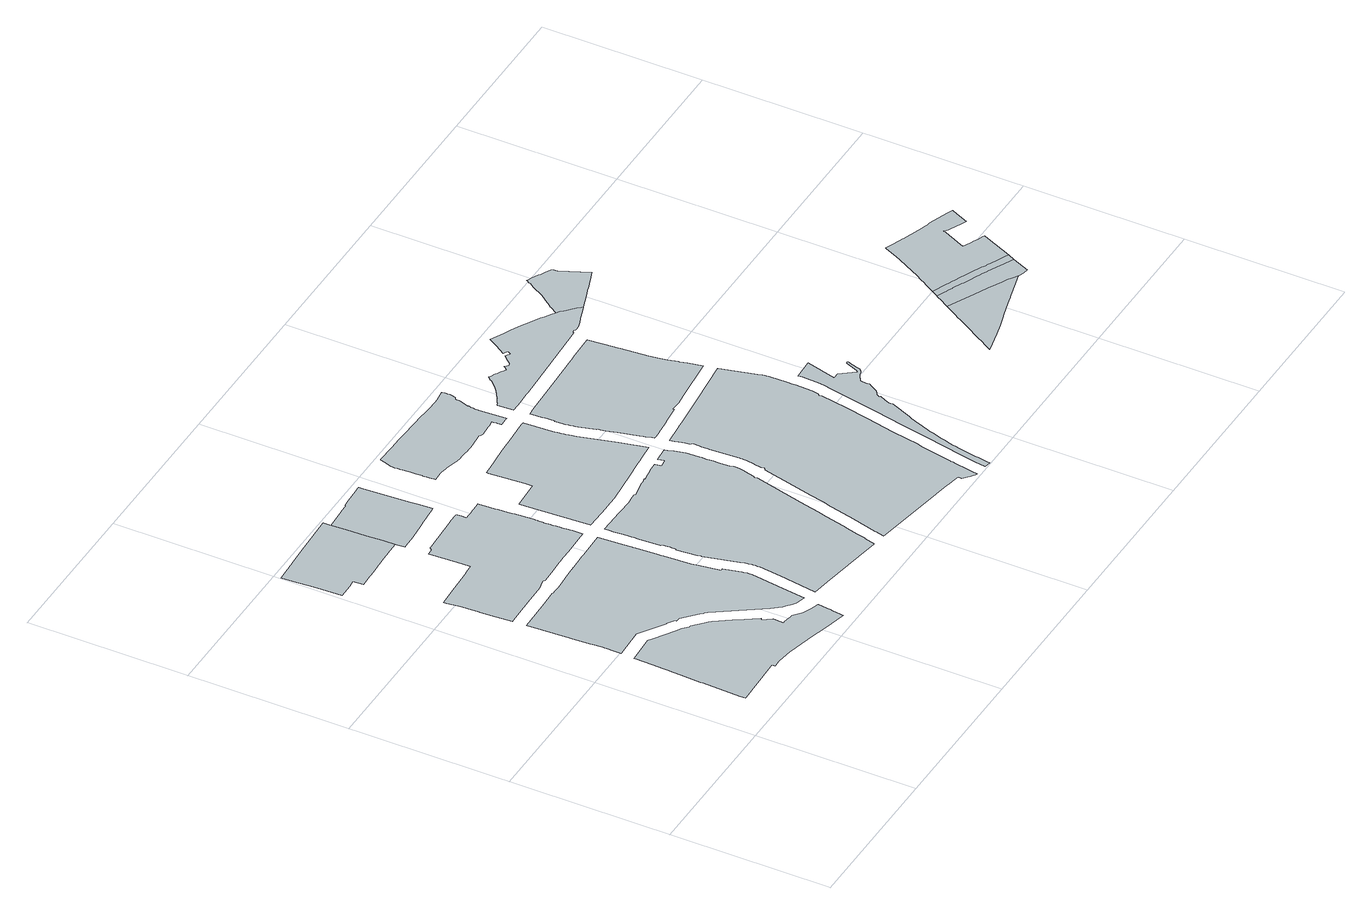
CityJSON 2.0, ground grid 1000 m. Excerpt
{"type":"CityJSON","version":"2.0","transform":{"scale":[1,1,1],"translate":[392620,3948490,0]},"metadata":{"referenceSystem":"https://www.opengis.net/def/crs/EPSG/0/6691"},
"CityObjects":{
"object1":{"type":"GenericCityObject","attributes":{"class":"18","urbanPlanType":"21","prefecture":"13","city":"13100"},"geometry":[{"type":"MultiSurface","lod":"0","boundaries":[[[0,1,2,3,4,5,6,7,8,9,10,11,12,13,14,15,16,17,18,19,20,21,22,23,24,25,26,27,28,29,30,31,32,33,34,35,36,37,38,39,40,41,42,43,44,45,46,47,48,49,50,51,52,53,54,55,56,57]]]}]},
"object2":{"type":"GenericCityObject","attributes":{"class":"18","urbanPlanType":"21","prefecture":"13","city":"13100"},"geometry":[{"type":"MultiSurface","lod":"0","boundaries":[[[58,59,60,61,62,63,64,65,66,67,68,69,70,71,72,73,74,75,76,77,78,79,80,81,82,83,84,85,86,87,88,89,90,91,92,93,94,95,96,97,98,99,100,101,102,103,104,105,106,107,108,109,110,111,112,113,114,115,116,117,118,119,120,121,122,123,124,125,126,127,128,129,130]]]}]},
"object3":{"type":"GenericCityObject","attributes":{"class":"18","urbanPlanType":"21","prefecture":"13","city":"13100"},"geometry":[{"type":"MultiSurface","lod":"0","boundaries":[[[131,132,133,134,135,136,137,138,139,140,141,142,143,144,145,146,147,148,149,150,151,152,153,154,155,156,157,158,159,160,161,162,163,164]]]}]},
"object4":{"type":"GenericCityObject","attributes":{"class":"18","urbanPlanType":"21","prefecture":"13","city":"13100"},"geometry":[{"type":"MultiSurface","lod":"0","boundaries":[[[165,166,167,168,169,170,171,172,173,174,175,176,177,178,179,180,181,182,183,184,185,186,187,188,189,190,191,192,193,194,195,196,197,198,199,200,201,202,203,204,205,206,207,208,209,210,211,212,213,214,215,216,217,218,219,220,221,222,223,224,225,226,227,228,229,230,231,232,233,234,235,236,237,238,239,240,241,242,243,244,245,246,247,248,249,250,251,252,253,254]]]}]},
"object5":{"type":"GenericCityObject","attributes":{"class":"18","urbanPlanType":"21","prefecture":"13","city":"13100"},"geometry":[{"type":"MultiSurface","lod":"0","boundaries":[[[255,256,257,258,259,260,261,262,263,264,265,266,267,268,269,270,271,272,273,274,275,276,277,278,279,280,281,282,164,163,162,161,160,159]]]}]},
"object6":{"type":"GenericCityObject","attributes":{"class":"18","urbanPlanType":"21","prefecture":"13","city":"13100"},"geometry":[{"type":"MultiSurface","lod":"0","boundaries":[[[283,284,285,286,287,288,289,290,291,292,293,294,295,296,297,298,299,300,301,302,303,304,305,306,307,308,309,310,311,312,313,314,315,316,317,318,319,320,321,322,323,324,325,326,327,328,329,330,331,332,333,334,335,336,337,338,339,340,341,342,343,344,345,346,347,348,349,350,351,352,353,354,355,356,357,358,359,360,361,362,363,364,365,366,367,368,369,370,371,372,373,374,375,376,377,378,379,380,381,382,383,384,385,386,387,388,389,390,391,392,393,394,395,396,397,398,399,400,401,402,403,404,405,406,407,408,409,410,411,412,413,414,415,416,417,418,419,420,421,422,423,424,425,426,427,428,429,430,431,432,433,434,435,436,437,438,439,440,441,442,443,444,445,446,447,448,449,450,451,452,453,454,455,456,457,458,459,460,461,462,463,464]]]}]},
"object7":{"type":"GenericCityObject","attributes":{"class":"18","urbanPlanType":"21","prefecture":"13","city":"13100"},"geometry":[{"type":"MultiSurface","lod":"0","boundaries":[[[465,466,467,468,469,470,471,472,473,474,475,476,477,478,479,480,481,482,483,484,485,486,487,488,489,490,491,492,493,494,495,496,497,498,499,500,501,502,503,504,505,506,507,508,509,510]]]}]},
"object8":{"type":"GenericCityObject","attributes":{"class":"18","urbanPlanType":"21","prefecture":"13","city":"13100"},"geometry":[{"type":"MultiSurface","lod":"0","boundaries":[[[511,512,513,514,515,516,517,518,519,520,521,522,523,524,525,526,527,528,529,530,531,532,533,534,535,536,537,538,539,540,541,542,543,544,545,546,547,548,549,550,551,552,553,554,555,556,557,558,559,560,561,562,563,564,565,566,567,568,569,570,571,572,573,574,575,576,577,578,579,580,581,582,583,584,585,586,587,588,589,590,591,592,593,594,595,596,597,598,599,600,601,602,603,604,605,606,607,608,609,610,611,612,613,614,615,616,617,618,619,620,621,622,623,624,625,626,627,628,629,630,631,632,633,634]]]}]},
"object9":{"type":"GenericCityObject","attributes":{"class":"18","urbanPlanType":"21","prefecture":"13","city":"13100"},"geometry":[{"type":"MultiSurface","lod":"0","boundaries":[[[635,636,637,638,639,640,641,642,643,644,645,646,647,648,649,650,651,652,653,654,655,656,657,658,659,660,661,662,663,664,665,666,667,668,669,670,671,672,673,674,675,676,677,678,679,680,681,682,683,684,685,686,687,688,689,690,691,692,693,694,695,696,697,698,699,700,701,702,703,704,705,706,707,708,709,710,711,712,713,714,715,716,717,718,719,720,721,722,723,724,725,726,727,728,729,730,731,732,733,734,735,736,737,738,739,740,741,742,743,744,745,746,747,748,749,750,751,752,753,754,755,756,757,758,759,760,761,762,763,764,765,766,767,768,769,770,771,772,773,774,775,776,777,778,779,780,781,782,783,784,785,786,787,788]]]}]},
"object10":{"type":"GenericCityObject","attributes":{"class":"18","urbanPlanType":"21","prefecture":"13","city":"13100"},"geometry":[{"type":"MultiSurface","lod":"0","boundaries":[[[789,790,791,792,793,794,795,796,797,798,799,800,801,802,803,804,805,806,807,808,809,810,811,812,813,814,815,816,817,818,819,820,821,822,823,824,825,826,827,828,829,830,831,832,833,834,835,836,837,838,839,840,841,842,843,844,845,846,847,848,849,850,851,852]]]}]},
"object11":{"type":"GenericCityObject","attributes":{"class":"18","urbanPlanType":"21","prefecture":"13","city":"13100"},"geometry":[{"type":"MultiSurface","lod":"0","boundaries":[[[853,854,855,856,857,858,859,860,861,862,863,864,865,866,867,868,869,870,871,872,873,874,875,876,877,878,879,880,881,882,883,884,885,886,887,888,889,890,891,892,893,894,895,896,897,898,899,900,901,902,903,904,905,906,907,908,909,910,911,912,913,914,915,916,917,918,919,920,921,922,923,924,925,926,927,928,929,930,931,932,933,934,935,936,937,938,939,940,941,942]]]}]},
"object12":{"type":"GenericCityObject","attributes":{"class":"18","urbanPlanType":"21","prefecture":"13","city":"13100"},"geometry":[{"type":"MultiSurface","lod":"0","boundaries":[[[943,944,945,946,947,948,949,950,951,952,953,954,955,956,957,958,959,960,961,962,963,964,965,966,967,968,969,970,971,972,973,974,975,976,977,978,979,980,981,982,983,984,985,986,987,988,989,990,991,992,993,994,995,996,997,998,999,1000,1001,1002,1003,1004,1005,1006,1007,1008,1009,1010,1011,1012,1013,1014,1015,1016,1017,1018,1019,1020,1021,1022,1023,1024,1025,1026,1027,1028,1029,1030,1031,1032,1033,1034,1035]]]}]},
"object13":{"type":"GenericCityObject","attributes":{"class":"18","urbanPlanType":"21","prefecture":"13","city":"13100"},"geometry":[{"type":"MultiSurface","lod":"0","boundaries":[[[1036,1037,1038,1039,1040,1041,1042,1043,1044,1045,1046,1047,1048,1049,1050,1051,1032,1031,1030,1029,1028,1027,1026,1025,1052,1053,1054,1055,1056,1057,1058,1059,1060,1061]]]}]},
"object14":{"type":"GenericCityObject","attributes":{"class":"18","urbanPlanType":"21","prefecture":"13","city":"13100"},"geometry":[{"type":"MultiSurface","lod":"0","boundaries":[[[1062,1063,1064,1065,1066,1067,1068,1069,1070,1071,1072,1073,1074,1075,1076,1077,1078,1079,1080,1081,1082,1083,1084,1085,1086,1087,1088,1089,1090,1091,1092,1093,1094,1095,1096,1097]]]}]},
"object15":{"type":"GenericCityObject","attributes":{"class":"18","urbanPlanType":"21","prefecture":"13","city":"13100"},"geometry":[{"type":"MultiSurface","lod":"0","boundaries":[[[1098,1099,1100,1101,1102,1103,1104,1105,1106,1107,1108,1109,1110,1111,1112,1113,1114,1115,1116,1117,1118,1119,1068,1067,1066,1065,1064,1063,1062,1097,1120,1121,1122,1123]]]}]},
"object16":{"type":"GenericCityObject","attributes":{"class":"18","urbanPlanType":"21","prefecture":"13","city":"13100"},"geometry":[{"type":"MultiSurface","lod":"0","boundaries":[[[1124,1125,1126,1127,1128,1129,1130,1131,1132,1133,1134,1135,1136,1137,1138,1139,1140,1141,1142,1143,1144,1145,1146,1147,1148,1116,1115,1114,1113,1112,1111,1110,1109,1108,1107,1106,1105,1104,1103,1102,1101,1100,1099,1098,1123,1149]]]}]},
"object17":{"type":"GenericCityObject","attributes":{"class":"18","urbanPlanType":"21","prefecture":"13","city":"13100"},"geometry":[{"type":"MultiSurface","lod":"0","boundaries":[[[1150,1151,1152,1153,1154,1155,1156,1157,1158,1159,1160,1161,1162,1163,1164,1165,1166,1167,1168,1169,1170,1171,1172,1173,1174,1175,1176,1177,1178,1179,1180,1181,1182,1183,1184,1185,1186,1187,1188,1189,1190,1191,1192,1147,1146,1145,1144,1143,1142,1141,1140,1139,1138,1137,1136,1135,1134,1133,1132,1131,1130,1129,1128,1127,1126,1125,1124,1149]]]}]}
},
"vertices":[
[1146,260,0],[1132,264,0],[1092,283,0],[1075,293,0],[1037,324,0],[1036,325,0],[1024,325,0],[1022,325,0],[1000,332,0],[966,336,0],[959,336,0],[962,402,0],[925,457,0],[936,464,0],[859,578,0],[848,595,0],[785,689,0],[773,702,0],[755,718,0],[696,773,0],[685,773,0],[651,803,0],[616,826,0],[503,899,0],[470,921,0],[295,911,0],[295,909,0],[293,854,0],[290,799,0],[288,722,0],[288,721,0],[287,701,0],[286,686,0],[286,671,0],[284,617,0],[279,488,0],[278,473,0],[270,238,0],[271,205,0],[561,215,0],[583,216,0],[598,216,0],[599,196,0],[622,196,0],[642,197,0],[653,198,0],[748,184,0],[943,136,0],[992,123,0],[1027,114,0],[1171,78,0],[1173,88,0],[1175,107,0],[1178,125,0],[1181,148,0],[1183,164,0],[1183,167,0],[1194,246,0],
[975,1590,0],[959,1589,0],[851,1586,0],[847,1586,0],[830,1585,0],[827,1585,0],[819,1584,0],[809,1584,0],[799,1583,0],[754,1581,0],[707,1578,0],[648,1575,0],[632,1576,0],[613,1576,0],[592,1576,0],[590,1579,0],[558,1577,0],[460,1574,0],[329,1570,0],[272,1568,0],[287,1309,0],[288,1300,0],[288,1290,0],[295,1185,0],[295,1170,0],[299,1113,0],[300,1098,0],[301,1085,0],[299,1041,0],[298,994,0],[298,993,0],[492,1004,0],[546,969,0],[647,901,0],[649,902,0],[697,872,0],[697,861,0],[722,860,0],[810,779,0],[828,762,0],[830,760,0],[845,747,0],[1037,460,0],[1079,409,0],[1082,406,0],[1095,395,0],[1125,370,0],[1150,357,0],[1164,351,0],[1206,338,0],[1231,520,0],[1254,692,0],[1254,699,0],[1255,706,0],[1254,713,0],[1254,720,0],[1253,727,0],[1251,734,0],[1247,752,0],[1221,858,0],[1209,856,0],[1186,1001,0],[1186,1003,0],[1180,1032,0],[1171,1177,0],[1170,1198,0],[1169,1212,0],[1167,1241,0],[1160,1367,0],[1160,1375,0],[1159,1388,0],[1156,1433,0],[1147,1594,0],
[551,2947,0],[549,2986,0],[310,2974,0],[147,2966,0],[144,2965,0],[127,2965,0],[111,2964,0],[95,2963,0],[94,2963,0],[10,2958,0],[15,2866,0],[22,2783,0],[26,2712,0],[32,2589,0],[117,2593,0],[122,2593,0],[168,2596,0],[172,2531,0],[205,2533,0],[250,2535,0],[256,2534,0],[293,2535,0],[309,2536,0],[345,2538,0],[364,2539,0],[428,2542,0],[456,2543,0],[502,2545,0],[569,2548,0],[566,2622,0],[561,2722,0],[555,2851,0],[554,2862,0],[551,2936,0],
[959,2369,0],[958,2376,0],[948,2376,0],[901,2374,0],[874,2372,0],[845,2371,0],[833,2370,0],[784,2368,0],[767,2367,0],[698,2364,0],[681,2364,0],[642,2362,0],[629,2362,0],[618,2346,0],[579,2345,0],[588,2168,0],[591,2087,0],[531,2083,0],[515,2082,0],[382,2076,0],[239,2068,0],[239,2067,0],[240,2050,0],[250,1973,0],[252,1930,0],[253,1921,0],[256,1866,0],[257,1850,0],[260,1787,0],[259,1787,0],[267,1655,0],[280,1656,0],[326,1657,0],[327,1657,0],[457,1661,0],[602,1665,0],[612,1666,0],[624,1670,0],[645,1676,0],[665,1675,0],[674,1667,0],[772,1670,0],[772,1672,0],[792,1673,0],[825,1675,0],[888,1677,0],[894,1676,0],[962,1677,0],[962,1676,0],[974,1677,0],[982,1677,0],[1083,1680,0],[1136,1681,0],[1133,1747,0],[1132,1762,0],[1131,1770,0],[1128,1807,0],[1128,1811,0],[1128,1813,0],[1126,1846,0],[1125,1851,0],[1124,1873,0],[1124,1876,0],[1124,1879,0],[1122,1916,0],[1122,1920,0],[1122,1929,0],[1120,1955,0],[1122,1956,0],[1123,1956,0],[1123,1960,0],[1122,1986,0],[1116,2072,0],[1115,2093,0],[1111,2111,0],[1110,2113,0],[1106,2195,0],[1105,2213,0],[1103,2252,0],[1102,2266,0],[1100,2315,0],[1093,2314,0],[1065,2313,0],[1050,2313,0],[1034,2312,0],[1022,2312,0],[1000,2311,0],[987,2311,0],[962,2310,0],[960,2345,0],
[572,2487,0],[582,2488,0],[614,2490,0],[669,2492,0],[728,2496,0],[763,2499,0],[793,2502,0],[818,2504,0],[839,2505,0],[869,2508,0],[905,2511,0],[930,2513,0],[946,2515,0],[940,2600,0],[939,2611,0],[937,2659,0],[921,2943,0],[920,2962,0],[908,2962,0],[882,2960,0],[785,2955,0],[744,2953,0],[745,2947,0],[731,2946,0],[695,2944,0],[667,2942,0],[642,2941,0],[604,2939,0],
[2018,1598,0],[2013,1605,0],[2005,1638,0],[1914,1629,0],[1923,1595,0],[1924,1593,0],[1925,1590,0],[1923,1589,0],[1872,1583,0],[1871,1586,0],[1870,1595,0],[1867,1624,0],[1821,1620,0],[1798,1618,0],[1790,1616,0],[1786,1616,0],[1781,1615,0],[1774,1614,0],[1768,1613,0],[1759,1612,0],[1726,1607,0],[1725,1612,0],[1712,1610,0],[1701,1608,0],[1694,1607,0],[1682,1606,0],[1661,1603,0],[1657,1602,0],[1604,1592,0],[1600,1591,0],[1577,1587,0],[1577,1589,0],[1576,1596,0],[1551,1594,0],[1498,1589,0],[1403,1591,0],[1393,1591,0],[1230,1594,0],[1232,1565,0],[1233,1539,0],[1236,1492,0],[1236,1491,0],[1238,1449,0],[1239,1432,0],[1240,1417,0],[1241,1391,0],[1249,1256,0],[1256,1250,0],[1258,1217,0],[1258,1203,0],[1258,1190,0],[1260,1179,0],[1260,1168,0],[1254,1162,0],[1261,1036,0],[1268,1030,0],[1270,1015,0],[1268,1012,0],[1320,798,0],[1327,771,0],[1331,753,0],[1331,752,0],[1333,746,0],[1334,739,0],[1335,732,0],[1336,725,0],[1336,718,0],[1337,711,0],[1337,704,0],[1336,697,0],[1336,690,0],[1335,683,0],[1317,546,0],[1312,509,0],[1311,502,0],[1285,312,0],[1393,295,0],[1673,250,0],[1806,227,0],[1813,226,0],[1831,296,0],[1832,297,0],[1844,346,0],[1864,422,0],[1871,450,0],[1903,578,0],[1912,615,0],[1915,625,0],[1929,680,0],[1947,756,0],[2024,1069,0],[2021,1076,0],[2018,1083,0],[2029,1093,0],[2045,1158,0],[2045,1160,0],[2045,1161,0],[2046,1162,0],[2046,1163,0],[2046,1164,0],[2046,1165,0],[2047,1166,0],[2047,1167,0],[2047,1168,0],[2047,1169,0],[2047,1170,0],[2048,1171,0],[2048,1172,0],[2048,1173,0],[2048,1174,0],[2048,1175,0],[2049,1176,0],[2049,1177,0],[2049,1178,0],[2049,1179,0],[2049,1180,0],[2050,1181,0],[2050,1182,0],[2050,1183,0],[2050,1184,0],[2050,1185,0],[2050,1186,0],[2050,1187,0],[2051,1188,0],[2051,1189,0],[2051,1190,0],[2051,1191,0],[2051,1192,0],[2051,1193,0],[2051,1194,0],[2051,1195,0],[2052,1196,0],[2052,1197,0],[2052,1198,0],[2052,1199,0],[2052,1200,0],[2052,1201,0],[2052,1203,0],[2052,1204,0],[2052,1205,0],[2052,1206,0],[2053,1207,0],[2053,1208,0],[2053,1209,0],[2053,1210,0],[2053,1211,0],[2053,1212,0],[2053,1213,0],[2053,1214,0],[2053,1215,0],[2053,1216,0],[2053,1217,0],[2053,1218,0],[2053,1219,0],[2053,1221,0],[2053,1222,0],[2053,1223,0],[2053,1224,0],[2053,1225,0],[2053,1226,0],[2053,1228,0],[2053,1229,0],[2053,1230,0],[2053,1231,0],[2053,1232,0],[2053,1233,0],[2053,1234,0],[2051,1239,0],[2049,1246,0],[2048,1247,0],[2046,1255,0],[2042,1318,0],[2043,1354,0],[2042,1379,0],[2042,1393,0],[2041,1424,0],[2041,1427,0],[2039,1470,0],[2039,1500,0],[2038,1508,0],[2037,1522,0],[2021,1586,0],
[1816,1707,0],[1871,1712,0],[1878,1713,0],[1986,1724,0],[1945,1892,0],[1884,2121,0],[1880,2135,0],[1880,2137,0],[1878,2143,0],[1877,2146,0],[1876,2152,0],[1875,2155,0],[1873,2164,0],[1872,2173,0],[1870,2182,0],[1868,2191,0],[1867,2201,0],[1866,2210,0],[1865,2219,0],[1864,2228,0],[1863,2237,0],[1850,2435,0],[1830,2434,0],[1670,2425,0],[1622,2423,0],[1620,2423,0],[1582,2420,0],[1537,2417,0],[1534,2417,0],[1477,2412,0],[1426,2407,0],[1367,2403,0],[1368,2391,0],[1382,2172,0],[1383,2133,0],[1383,2124,0],[1204,2115,0],[1204,2107,0],[1205,2100,0],[1206,2076,0],[1208,2024,0],[1228,1681,0],[1396,1678,0],[1414,1678,0],[1495,1676,0],[1704,1696,0],
[1193,2969,0],[1183,2937,0],[1177,2920,0],[1173,2909,0],[1170,2899,0],[1167,2892,0],[1167,2877,0],[1168,2872,0],[1168,2869,0],[1169,2862,0],[1169,2853,0],[1170,2837,0],[1172,2811,0],[1172,2810,0],[1172,2809,0],[1172,2808,0],[1172,2801,0],[1173,2795,0],[1173,2788,0],[1174,2775,0],[1175,2767,0],[1175,2739,0],[1176,2729,0],[1176,2723,0],[1177,2715,0],[1177,2711,0],[1177,2700,0],[1177,2691,0],[1178,2688,0],[1178,2668,0],[1179,2659,0],[1179,2645,0],[1180,2642,0],[1180,2622,0],[1199,2623,0],[1220,2624,0],[1243,2625,0],[1249,2625,0],[1278,2620,0],[1286,2618,0],[1299,2616,0],[1337,2607,0],[1371,2598,0],[1379,2596,0],[1393,2593,0],[1400,2592,0],[1416,2592,0],[1426,2592,0],[1447,2591,0],[1466,2589,0],[1482,2587,0],[1501,2586,0],[1524,2588,0],[1605,2593,0],[1633,2594,0],[1644,2588,0],[1655,2583,0],[1659,2583,0],[1662,2583,0],[1677,2583,0],[1694,2584,0],[1709,2585,0],[1724,2586,0],[1732,2587,0],[1741,2587,0],[1753,2589,0],[1763,2591,0],[1779,2593,0],[1780,2589,0],[1780,2580,0],[1781,2570,0],[1782,2556,0],[1782,2545,0],[1783,2538,0],[1783,2534,0],[1783,2531,0],[1827,2533,0],[1843,2534,0],[1834,2690,0],[1834,2696,0],[1834,2702,0],[1834,2708,0],[1835,2732,0],[1835,2733,0],[1836,2741,0],[1838,2753,0],[1842,2769,0],[1839,2771,0],[1846,2794,0],[1853,2814,0],[1857,2828,0],[1859,2840,0],[1860,2843,0],[1861,2853,0],[1863,2864,0],[1874,2869,0],[1875,2872,0],[1877,2879,0],[1879,2887,0],[1880,2894,0],[1881,2902,0],[1882,2909,0],[1882,2917,0],[1883,2924,0],[1883,2932,0],[1882,2940,0],[1882,2941,0],[1881,2957,0],[1857,2954,0],[1854,2953,0],[1807,2947,0],[1799,2947,0],[1794,2947,0],[1708,2950,0],[1678,2951,0],[1675,2951,0],[1669,2952,0],[1646,2955,0],[1456,2962,0],[1427,2964,0],[1400,2965,0],[1356,2966,0],[1314,2967,0],[1194,2972,0],
[2638,91,0],[2652,172,0],[2656,190,0],[2658,202,0],[2659,207,0],[2666,242,0],[2678,304,0],[2698,400,0],[2706,435,0],[2739,606,0],[2777,785,0],[2805,936,0],[2820,1021,0],[2836,1102,0],[2831,1108,0],[2828,1113,0],[2841,1124,0],[2849,1168,0],[2853,1271,0],[2852,1296,0],[2852,1312,0],[2852,1331,0],[2850,1430,0],[2849,1438,0],[2849,1445,0],[2848,1453,0],[2847,1461,0],[2846,1469,0],[2844,1476,0],[2842,1484,0],[2842,1485,0],[2819,1576,0],[2783,1719,0],[2492,1690,0],[2262,1667,0],[2237,1665,0],[2215,1663,0],[2092,1650,0],[2099,1622,0],[2103,1609,0],[2105,1600,0],[2114,1565,0],[2118,1543,0],[2119,1542,0],[2119,1541,0],[2119,1540,0],[2119,1539,0],[2119,1538,0],[2121,1531,0],[2127,1527,0],[2126,1482,0],[2126,1468,0],[2127,1436,0],[2127,1434,0],[2128,1426,0],[2128,1420,0],[2137,1252,0],[2137,1239,0],[2138,1232,0],[2138,1225,0],[2138,1220,0],[2138,1219,0],[2138,1218,0],[2138,1217,0],[2138,1215,0],[2138,1214,0],[2138,1213,0],[2138,1212,0],[2138,1210,0],[2138,1209,0],[2138,1208,0],[2138,1206,0],[2138,1205,0],[2137,1204,0],[2137,1203,0],[2137,1201,0],[2137,1200,0],[2137,1199,0],[2137,1197,0],[2137,1196,0],[2137,1195,0],[2137,1194,0],[2137,1192,0],[2136,1191,0],[2136,1190,0],[2136,1188,0],[2136,1187,0],[2136,1186,0],[2136,1185,0],[2136,1183,0],[2136,1182,0],[2135,1181,0],[2135,1180,0],[2135,1178,0],[2135,1177,0],[2135,1176,0],[2135,1174,0],[2134,1173,0],[2134,1172,0],[2134,1171,0],[2134,1169,0],[2134,1168,0],[2133,1167,0],[2133,1166,0],[2133,1164,0],[2133,1163,0],[2132,1162,0],[2132,1161,0],[2132,1159,0],[2132,1158,0],[2132,1157,0],[2131,1155,0],[2131,1154,0],[2131,1153,0],[2130,1152,0],[2130,1151,0],[2130,1149,0],[2130,1148,0],[2129,1147,0],[2129,1146,0],[2129,1144,0],[2129,1143,0],[2128,1142,0],[2128,1141,0],[2128,1139,0],[2127,1139,0],[2117,1093,0],[2120,1089,0],[2122,1074,0],[2111,1065,0],[2054,833,0],[2030,736,0],[2011,660,0],[2008,646,0],[1994,594,0],[1993,588,0],[1953,429,0],[1914,275,0],[1913,272,0],[1898,213,0],[2117,177,0],[2364,135,0],[2386,131,0],[2431,124,0],[2451,120,0],[2465,118,0],[2555,101,0],[2552,78,0],[2568,62,0],[2589,45,0],[2596,39,0],[2613,26,0],[2626,21,0],[2632,59,0],
[2765,1800,0],[2744,1889,0],[2733,1934,0],[2732,1940,0],[2728,1959,0],[2719,2001,0],[2711,2044,0],[2698,2108,0],[2684,2276,0],[2683,2289,0],[2681,2311,0],[2668,2473,0],[2493,2467,0],[2492,2464,0],[2441,2464,0],[2226,2453,0],[1976,2441,0],[1940,2439,0],[1942,2396,0],[1943,2387,0],[1944,2364,0],[1945,2348,0],[1947,2326,0],[1948,2317,0],[1950,2287,0],[1945,2287,0],[1948,2243,0],[1949,2233,0],[1950,2224,0],[1951,2215,0],[1952,2205,0],[1954,2196,0],[1956,2186,0],[1957,2177,0],[1960,2168,0],[1960,2167,0],[1962,2159,0],[1963,2154,0],[1964,2151,0],[1991,2050,0],[1996,2050,0],[1997,2028,0],[2003,2003,0],[2021,1936,0],[2049,1815,0],[2056,1792,0],[2059,1782,0],[2065,1767,0],[2067,1762,0],[2074,1735,0],[2079,1735,0],[2114,1735,0],[2117,1735,0],[2124,1736,0],[2127,1736,0],[2131,1736,0],[2201,1744,0],[2229,1746,0],[2247,1748,0],[2347,1758,0],[2346,1767,0],[2382,1766,0],[2411,1765,0],[2470,1771,0],
[3160,1118,0],[3155,1111,0],[3134,1053,0],[3126,1038,0],[3118,1026,0],[3050,1116,0],[3007,1114,0],[3059,1303,0],[2932,1300,0],[2933,1271,0],[2929,1159,0],[2922,1122,0],[2915,1089,0],[2899,1006,0],[2855,770,0],[2817,590,0],[2786,428,0],[2757,287,0],[2737,191,0],[2731,157,0],[2717,80,0],[2711,45,0],[2705,11,0],[2745,6,0],[2750,38,0],[2756,71,0],[2758,85,0],[2759,95,0],[2760,105,0],[2762,118,0],[2764,130,0],[2766,144,0],[2770,160,0],[2774,180,0],[2781,216,0],[2785,238,0],[2791,263,0],[2795,282,0],[2798,292,0],[2805,315,0],[2813,344,0],[2818,363,0],[2826,388,0],[2831,407,0],[2838,429,0],[2850,462,0],[2852,468,0],[2863,500,0],[2879,545,0],[2885,560,0],[2889,570,0],[2899,591,0],[2958,723,0],[2955,728,0],[2953,747,0],[2960,761,0],[2971,783,0],[2985,813,0],[2977,818,0],[2984,830,0],[2989,839,0],[3004,849,0],[3013,856,0],[3017,859,0],[3046,907,0],[3049,913,0],[3051,919,0],[3051,926,0],[3051,934,0],[3050,951,0],[3050,960,0],[3051,968,0],[3055,975,0],[3060,981,0],[3088,1000,0],[3097,1005,0],[3107,1007,0],[3115,1008,0],[3124,1012,0],[3132,1017,0],[3139,1024,0],[3144,1029,0],[3147,1037,0],[3150,1051,0],[3158,1081,0],[3162,1092,0],[3165,1099,0],[3167,1107,0],[3168,1114,0],[3168,1118,0],
[2718,2788,0],[2674,2813,0],[2635,2837,0],[2611,2850,0],[2591,2860,0],[2549,2881,0],[2504,2902,0],[2462,2922,0],[2419,2942,0],[2384,2885,0],[2345,2824,0],[2357,2817,0],[2362,2813,0],[2363,2813,0],[2366,2811,0],[2372,2807,0],[2366,2797,0],[2358,2783,0],[2353,2787,0],[2344,2793,0],[2329,2803,0],[2310,2781,0],[2283,2749,0],[2263,2741,0],[2261,2744,0],[2255,2751,0],[2243,2763,0],[2237,2754,0],[2231,2747,0],[2227,2741,0],[2222,2734,0],[2219,2737,0],[2215,2739,0],[2214,2740,0],[2208,2744,0],[2198,2751,0],[2191,2755,0],[2174,2765,0],[2173,2766,0],[2162,2773,0],[2155,2776,0],[2140,2783,0],[2120,2794,0],[2101,2773,0],[2103,2770,0],[2098,2762,0],[2085,2749,0],[2069,2731,0],[2052,2715,0],[2032,2700,0],[2006,2682,0],[1980,2665,0],[1980,2661,0],[1975,2658,0],[1973,2661,0],[1972,2660,0],[1964,2655,0],[1946,2646,0],[1938,2641,0],[1926,2635,0],[1923,2633,0],[1929,2536,0],[1970,2535,0],[1975,2535,0],[1997,2535,0],[2084,2539,0],[2093,2538,0],[2097,2537,0],[2143,2539,0],[2417,2553,0],[2436,2555,0],[2686,2567,0],[2690,2575,0],[2706,2576,0],[2715,2568,0],[2733,2569,0],[2741,2570,0],[2746,2570,0],[2784,2582,0],[2812,2592,0],[2832,2599,0],[2891,2620,0],[2911,2627,0],[2905,2634,0],[2890,2653,0],[2873,2671,0],[2855,2688,0],[2837,2704,0],[2819,2720,0],[2800,2735,0],[2781,2748,0],[2760,2762,0],[2737,2775,0],
[3087,2957,0],[3063,2969,0],[3049,2977,0],[3008,2999,0],[2993,3006,0],[2978,3014,0],[2976,3010,0],[2965,2992,0],[2963,2980,0],[2943,2954,0],[2897,2876,0],[2879,2848,0],[2859,2822,0],[2838,2797,0],[2831,2788,0],[2829,2783,0],[2960,2644,0],[3026,2667,0],[3054,2677,0],[3072,2683,0],[3164,2716,0],[3207,2731,0],[3130,2905,0],[3127,2926,0],[3121,2938,0],[3121,2939,0],
[4261,664,0],[4228,686,0],[4199,700,0],[4113,745,0],[4072,764,0],[4032,784,0],[3861,867,0],[3859,863,0],[3816,790,0],[3804,770,0],[3787,739,0],[3770,710,0],[3751,678,0],[3737,655,0],[3714,616,0],[3698,589,0],[3673,546,0],[3663,529,0],[3651,509,0],[3644,497,0],[3637,486,0],[3633,479,0],[3772,511,0],[3851,532,0],[3916,551,0],[3943,559,0],[3979,568,0],[4042,586,0],[4094,600,0],[4100,603,0],[4110,605,0],[4134,611,0],[4156,617,0],[4190,626,0],[4212,631,0],[4286,651,0],
[4331,774,0],[4326,777,0],[4245,815,0],[4240,817,0],[4204,834,0],[4201,836,0],[4173,849,0],[4123,871,0],[4116,873,0],[4084,887,0],[4080,889,0],[4020,916,0],[4017,917,0],[4009,920,0],[4001,924,0],[3994,927,0],[3972,936,0],[3969,938,0],[3917,959,0],[3916,957,0],[3890,914,0],[3875,889,0],[4298,645,0],[4324,637,0],[4353,630,0],[4403,741,0],
[4401,795,0],[4352,818,0],[4346,820,0],[4325,830,0],[4324,831,0],[4311,837,0],[4304,841,0],[4294,845,0],[4286,849,0],[4266,858,0],[4260,861,0],[4194,892,0],[4189,894,0],[4142,915,0],[4134,918,0],[4108,929,0],[4108,930,0],[4104,931,0],[4064,949,0],[4060,950,0],[4025,966,0],[3992,980,0],[3987,982,0],[3943,1001,0],[3940,996,0],[4423,784,0],
[4473,897,0],[4511,980,0],[4501,985,0],[4468,999,0],[4444,1010,0],[4428,1017,0],[4370,1043,0],[4436,1184,0],[4439,1188,0],[4439,1190,0],[4442,1202,0],[4455,1190,0],[4463,1182,0],[4515,1157,0],[4538,1147,0],[4577,1130,0],[4605,1192,0],[4615,1213,0],[4629,1243,0],[4610,1251,0],[4594,1256,0],[4470,1301,0],[4449,1303,0],[4435,1308,0],[4430,1310,0],[4413,1315,0],[4277,1364,0],[4276,1364,0],[4252,1373,0],[4201,1394,0],[4161,1411,0],[4160,1410,0],[4156,1400,0],[4140,1364,0],[4107,1295,0],[4075,1234,0],[4051,1189,0],[4047,1182,0],[4025,1142,0],[4004,1104,0],[3988,1076,0],[3983,1068,0],[3956,1023,0]
]}
